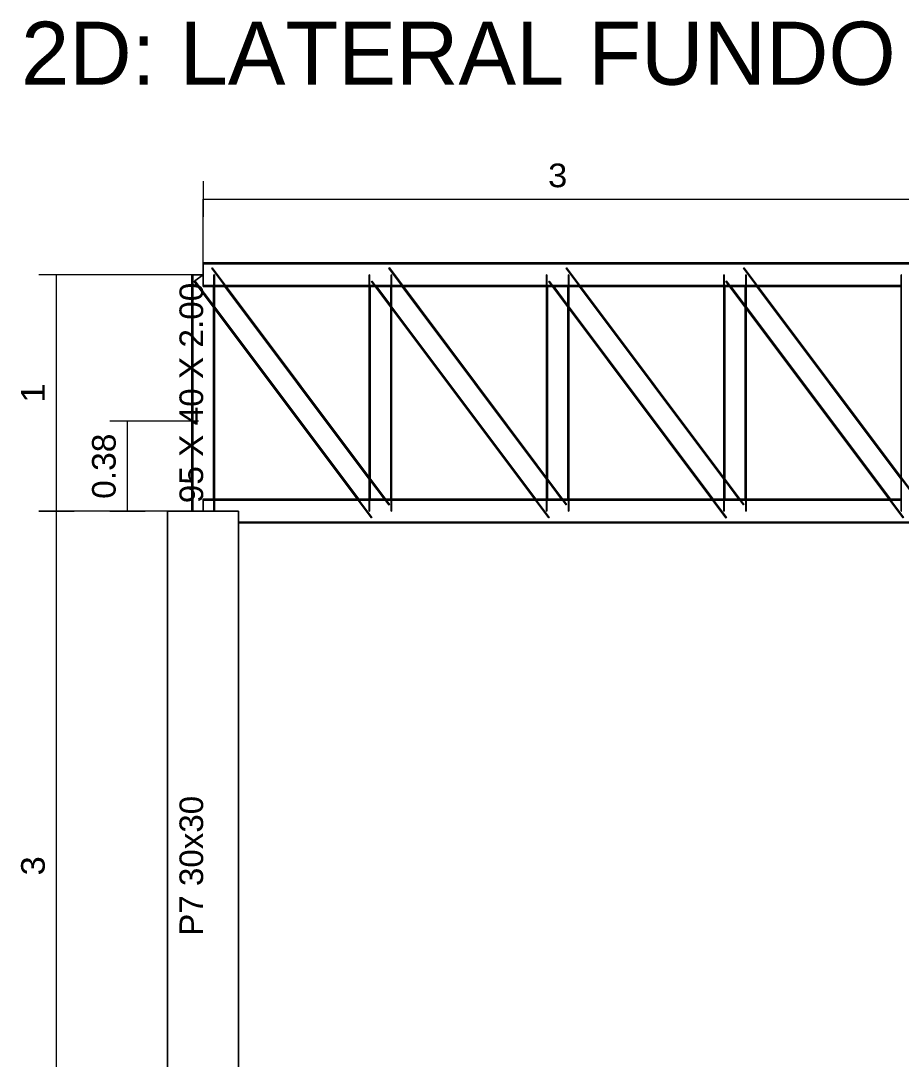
# Model space of a CAD drawing. Header units: millimetres. Extents: x 0 to 123, y 0 to 42.
# Drawn here: x 6.589 to 10.314, y 15.61 to 20.001 of the extents above; entities that cross this region are included whole.
import ezdxf
from ezdxf.enums import TextEntityAlignment as Align

# ---------------------------------------------------------------- set-up
doc = ezdxf.new("R2010")
doc.units = ezdxf.units.MM
for name, color, linetype, lineweight in [('BARRAS_DE_ACO', 7, 'Continuous', 0), ('BARRAS_DE_CONCRETO', 7, 'Continuous', 0), ('COTAS', 13, 'Continuous', 0), ('REFERENCIA_DAS_BARRAS', 2, 'Continuous', 0), ('TITULOS', 9, 'Continuous', 0)]:
    doc.layers.add(name, color=color, linetype=linetype, lineweight=lineweight)
doc.styles.add('CYPETXT', font='arial.ttf', dxfattribs={"height": 0.2})

msp = doc.modelspace()

# ---------------------------------------------------------------- linework, layer by layer
at = {"layer": 'BARRAS_DE_ACO'}
for p, q in [((7.36097, 18.97752), (22.36097, 18.97752)), ((7.36097, 18.97537), (7.36097, 18.97635)), ((7.36097, 18.97552), (7.36097, 18.97635)), ((7.36097, 18.97552), (7.36097, 18.97635)), ((7.36097, 18.97505), (7.36097, 18.97493)), ((7.36097, 18.97493), (7.36097, 18.97505)), ((7.36097, 18.97493), (7.36097, 18.97429)), ((7.39737, 18.95482), (7.39897, 18.95602)), ((8.14737, 17.95482), (7.39737, 18.95482)), ((7.39737, 18.95482), (7.45235, 18.88152)), ((7.39897, 18.95602), (8.14897, 17.95602)), ((8.14737, 18.95482), (8.14897, 18.95602)), ((8.89737, 17.95482), (8.14737, 18.95482)), ((8.14737, 18.95482), (8.20235, 18.88152)), ((8.14897, 18.95602), (8.89897, 17.95602)), ((8.89737, 18.95482), (8.89897, 18.95602)), ((9.64737, 17.95482), (8.89737, 18.95482)), ((8.89737, 18.95482), (8.95235, 18.88152)), ((8.89897, 18.95602), (9.64897, 17.95602)), ((9.64737, 18.95482), (9.64897, 18.95602)), ((10.38035, 17.97752), (9.64737, 18.95482)), ((9.64737, 18.95482), (9.70235, 18.88152)), ((9.64897, 18.95602), (10.38285, 17.97752)), ((7.31347, 17.92752), (7.31347, 18.92752)), ((7.31347, 18.92752), (7.31547, 18.92752)), ((7.31547, 18.92752), (7.31547, 17.92752)), ((7.31547, 18.92752), (7.31563, 18.92752)), ((7.31563, 18.92752), (7.31606, 18.92752)), ((7.31606, 18.92752), (7.31594, 18.92752)), ((7.31594, 18.92752), (7.31606, 18.92752)), ((7.31594, 18.92752), (7.31606, 18.92752)), ((7.31606, 18.92752), (7.31671, 18.92752)), ((7.31671, 18.92752), (7.31747, 18.92752)), ((7.31747, 18.92752), (7.36097, 18.92752)), ((7.32297, 18.89902), (7.32457, 18.90022)), ((7.32297, 18.89902), (7.40632, 18.78789)), ((7.32322, 18.8992), (7.32457, 18.90022)), ((7.32322, 18.8992), (7.32457, 18.90022)), ((7.32457, 18.90022), (7.32469, 18.90031)), ((7.32469, 18.90031), (7.32504, 18.90057)), ((7.32504, 18.90057), (7.32556, 18.90096)), ((7.32556, 18.90096), (7.32617, 18.90142)), ((7.32617, 18.90142), (7.36097, 18.92752)), ((7.40647, 17.92752), (7.40647, 18.92752)), ((7.40647, 18.92752), (7.40847, 18.92752)), ((7.40847, 18.92752), (7.40847, 17.92752)), ((8.06347, 17.92752), (8.06347, 18.92752)), ((8.06347, 18.92752), (8.06547, 18.92752)), ((8.06547, 18.92752), (8.06547, 17.92752)), ((8.07297, 18.89902), (8.07457, 18.90022)), ((8.82297, 17.89902), (8.07297, 18.89902)), ((8.07297, 18.89902), (8.08729, 18.87993)), ((8.07457, 18.90022), (8.82457, 17.90022)), ((8.15647, 17.92752), (8.15647, 18.92752)), ((8.15647, 18.92752), (8.15847, 18.92752)), ((8.15847, 18.92752), (8.15847, 17.92752)), ((8.81347, 17.92752), (8.81347, 18.92752)), ((8.81347, 18.92752), (8.81547, 18.92752)), ((8.81547, 18.92752), (8.81547, 17.92752)), ((8.82297, 18.89902), (8.82457, 18.90022)), ((9.57297, 17.89902), (8.82297, 18.89902)), ((8.82457, 18.90022), (9.57457, 17.90022)), ((8.90647, 17.92752), (8.90647, 18.92752)), ((8.90647, 18.92752), (8.90847, 18.92752)), ((8.90847, 18.92752), (8.90847, 17.92752)), ((9.56347, 17.92752), (9.56347, 18.92752)), ((9.56347, 18.92752), (9.56547, 18.92752)), ((9.56547, 18.92752), (9.56547, 17.92752)), ((9.57297, 18.89902), (9.57457, 18.90022)), ((10.32297, 17.89902), (9.57297, 18.89902)), ((9.57297, 18.89902), (9.58725, 18.87999)), ((9.57457, 18.90022), (10.32457, 17.90022)), ((9.65647, 17.92752), (9.65647, 18.92752)), ((9.65647, 18.92752), (9.65847, 18.92752)), ((9.65847, 18.92752), (9.65847, 17.92752)), ((10.31347, 17.92752), (10.31347, 18.92752)), ((10.31347, 18.92752), (10.31547, 18.92752)), ((7.40647, 18.88152), (7.36097, 18.88152)), ((7.40647, 18.87999), (7.36097, 18.87999)), ((7.36097, 18.87967), (7.36097, 18.87999)), ((7.40647, 18.87869), (7.36097, 18.87869)), ((7.40647, 18.87782), (7.36097, 18.87782)), ((7.40647, 18.87752), (7.36097, 18.87752)), ((7.40447, 18.79702), (7.40447, 18.87752)), ((7.40447, 18.87752), (7.40447, 18.79702)), ((7.40524, 18.79472), (7.40524, 18.87752)), ((7.40524, 18.87752), (7.40524, 18.79472)), ((7.40589, 18.79278), (7.40589, 18.87752)), ((7.40589, 18.87752), (7.40589, 18.79278)), ((7.40632, 18.79148), (7.40632, 18.87752)), ((7.40632, 18.87752), (7.40632, 18.79148)), ((7.40847, 18.88152), (7.45235, 18.88152)), ((7.45235, 18.88152), (7.40847, 18.88152)), ((7.40847, 18.87999), (7.4535, 18.87999)), ((7.4535, 18.87999), (7.40847, 18.87999)), ((7.40847, 18.87869), (7.45447, 18.87869)), ((7.45447, 18.87869), (7.40847, 18.87869)), ((7.40847, 18.87782), (7.45512, 18.87782)), ((7.45512, 18.87782), (7.40847, 18.87782)), ((7.40847, 18.87752), (7.45535, 18.87752)), ((7.45535, 18.87752), (7.40847, 18.87752)), ((7.45235, 18.88151), (7.45447, 18.87869)), ((8.06347, 18.06335), (7.45285, 18.87752)), ((7.45285, 18.87752), (8.06347, 18.06335)), ((8.06347, 18.06463), (7.4538, 18.87752)), ((7.4538, 18.87752), (8.06347, 18.06463)), ((8.06347, 18.06571), (7.45462, 18.87752)), ((7.45462, 18.87752), (8.06347, 18.06571)), ((7.45485, 18.88152), (8.06347, 18.88152)), ((8.06347, 18.88152), (7.45485, 18.88152)), ((7.45512, 18.87782), (7.45512, 18.87782)), ((8.06347, 18.06643), (7.45516, 18.87752)), ((7.45516, 18.87752), (8.06347, 18.06643)), ((8.06347, 18.06669), (7.45535, 18.87752)), ((7.45535, 18.87752), (8.06347, 18.06669)), ((7.45535, 18.87752), (8.06347, 18.06669)), ((7.456, 18.87999), (8.06347, 18.87999)), ((8.06347, 18.87999), (7.456, 18.87999)), ((7.45697, 18.87869), (8.06347, 18.87869)), ((8.06347, 18.87869), (7.45697, 18.87869)), ((7.45762, 18.87782), (8.06347, 18.87782)), ((8.06347, 18.87782), (7.45762, 18.87782)), ((7.45785, 18.87752), (8.06347, 18.87752)), ((8.06347, 18.87752), (7.45785, 18.87752)), ((8.06347, 18.07002), (7.45785, 18.87752)), ((8.06547, 18.88152), (8.0861, 18.88152)), ((8.0861, 18.88152), (8.06547, 18.88152)), ((8.06547, 18.87999), (8.08725, 18.87999)), ((8.08725, 18.87999), (8.06547, 18.87999)), ((8.06547, 18.87869), (8.08822, 18.87869)), ((8.08822, 18.87869), (8.06547, 18.87869)), ((8.06547, 18.87782), (8.08887, 18.87782)), ((8.08887, 18.87782), (8.06547, 18.87782)), ((8.06547, 18.87752), (8.0891, 18.87752)), ((8.0891, 18.87752), (8.06547, 18.87752)), ((8.06563, 18.06715), (8.06563, 18.87752)), ((8.06563, 18.87752), (8.06563, 18.06715)), ((8.06606, 18.06657), (8.06606, 18.87752)), ((8.06606, 18.87752), (8.06606, 18.06657)), ((8.06671, 18.06571), (8.06671, 18.87752)), ((8.06671, 18.87752), (8.06671, 18.06571)), ((8.06747, 18.06469), (8.06747, 18.87752)), ((8.06747, 18.87752), (8.06747, 18.06469)), ((8.08822, 18.87869), (8.0891, 18.87752)), ((8.0886, 18.88152), (8.15647, 18.88152)), ((8.15647, 18.88152), (8.0886, 18.88152)), ((8.08975, 18.87999), (8.15647, 18.87999)), ((8.15647, 18.87999), (8.08975, 18.87999)), ((8.09072, 18.87869), (8.15647, 18.87869)), ((8.15647, 18.87869), (8.09072, 18.87869)), ((8.09137, 18.87782), (8.15647, 18.87782)), ((8.15647, 18.87782), (8.09137, 18.87782)), ((8.0916, 18.87752), (8.15647, 18.87752)), ((8.15647, 18.87752), (8.0916, 18.87752)), ((8.15632, 18.79148), (8.09179, 18.87752)), ((8.09179, 18.87752), (8.15632, 18.79148)), ((8.15589, 18.79278), (8.09233, 18.87752)), ((8.09233, 18.87752), (8.15589, 18.79278)), ((8.15524, 18.79472), (8.09314, 18.87752)), ((8.09314, 18.87752), (8.15524, 18.79472)), ((8.15447, 18.79702), (8.0941, 18.87752)), ((8.0941, 18.87752), (8.15447, 18.79702)), ((8.15447, 18.79702), (8.15447, 18.87752)), ((8.15447, 18.87752), (8.15447, 18.79702)), ((8.15524, 18.79472), (8.15524, 18.87752)), ((8.15524, 18.87752), (8.15524, 18.79472)), ((8.15589, 18.79278), (8.15589, 18.87752)), ((8.15589, 18.87752), (8.15589, 18.79278)), ((8.15632, 18.79148), (8.15632, 18.87752)), ((8.15632, 18.87752), (8.15632, 18.79148)), ((8.15847, 18.88152), (8.20235, 18.88152)), ((8.20235, 18.88152), (8.15847, 18.88152)), ((8.15847, 18.87999), (8.2035, 18.87999)), ((8.2035, 18.87999), (8.15847, 18.87999)), ((8.15847, 18.87869), (8.20447, 18.87869)), ((8.20447, 18.87869), (8.15847, 18.87869)), ((8.15847, 18.87782), (8.20512, 18.87782)), ((8.20512, 18.87782), (8.15847, 18.87782)), ((8.15847, 18.87752), (8.20535, 18.87752)), ((8.20535, 18.87752), (8.15847, 18.87752)), ((8.81347, 18.06335), (8.20285, 18.87752)), ((8.20285, 18.87752), (8.81347, 18.06335)), ((8.20355, 18.87992), (8.20451, 18.87864)), ((8.81347, 18.06463), (8.2038, 18.87752)), ((8.2038, 18.87752), (8.81347, 18.06463)), ((8.81347, 18.06571), (8.20462, 18.87752)), ((8.20462, 18.87752), (8.81347, 18.06571)), ((8.20485, 18.88152), (8.81347, 18.88152)), ((8.81347, 18.88152), (8.20485, 18.88152)), ((8.20512, 18.87782), (8.20513, 18.87781)), ((8.81347, 18.06643), (8.20516, 18.87752)), ((8.20516, 18.87752), (8.81347, 18.06643)), ((8.81347, 18.06669), (8.20535, 18.87752)), ((8.20535, 18.87752), (8.81347, 18.06669)), ((8.20535, 18.87752), (8.81347, 18.06669)), ((8.206, 18.87999), (8.81347, 18.87999)), ((8.81347, 18.87999), (8.206, 18.87999)), ((8.20697, 18.87869), (8.81347, 18.87869)), ((8.81347, 18.87869), (8.20697, 18.87869)), ((8.20762, 18.87782), (8.81347, 18.87782)), ((8.81347, 18.87782), (8.20762, 18.87782)), ((8.20785, 18.87752), (8.81347, 18.87752)), ((8.81347, 18.87752), (8.20785, 18.87752)), ((8.81347, 18.07002), (8.20785, 18.87752)), ((8.81547, 18.88152), (8.8361, 18.88152)), ((8.8361, 18.88152), (8.81547, 18.88152)), ((8.81547, 18.87999), (8.83725, 18.87999)), ((8.83725, 18.87999), (8.81547, 18.87999)), ((8.81547, 18.87869), (8.83822, 18.87869)), ((8.83822, 18.87869), (8.81547, 18.87869)), ((8.81547, 18.87782), (8.83887, 18.87782)), ((8.83887, 18.87782), (8.81547, 18.87782)), ((8.81547, 18.87752), (8.8391, 18.87752)), ((8.8391, 18.87752), (8.81547, 18.87752)), ((8.81563, 18.06715), (8.81563, 18.87752)), ((8.81563, 18.87752), (8.81563, 18.06715)), ((8.81606, 18.06657), (8.81606, 18.87752)), ((8.81606, 18.87752), (8.81606, 18.06657)), ((8.81671, 18.06571), (8.81671, 18.87752)), ((8.81671, 18.87752), (8.81671, 18.06571)), ((8.81747, 18.06469), (8.81747, 18.87752)), ((8.81747, 18.87752), (8.81747, 18.06469)), ((8.83828, 18.87861), (8.83887, 18.87782)), ((8.8386, 18.88152), (8.90647, 18.88152)), ((8.90647, 18.88152), (8.8386, 18.88152)), ((8.83889, 18.87779), (8.8391, 18.87752)), ((8.83975, 18.87999), (8.90647, 18.87999)), ((8.90647, 18.87999), (8.83975, 18.87999)), ((8.84072, 18.87869), (8.90647, 18.87869)), ((8.90647, 18.87869), (8.84072, 18.87869)), ((8.84137, 18.87782), (8.90647, 18.87782)), ((8.90647, 18.87782), (8.84137, 18.87782)), ((8.8416, 18.87752), (8.90647, 18.87752)), ((8.90647, 18.87752), (8.8416, 18.87752)), ((8.90632, 18.79148), (8.84179, 18.87752)), ((8.84179, 18.87752), (8.90632, 18.79148)), ((8.90589, 18.79278), (8.84233, 18.87752)), ((8.84233, 18.87752), (8.90589, 18.79278)), ((8.90524, 18.79472), (8.84314, 18.87752)), ((8.84314, 18.87752), (8.90524, 18.79472)), ((8.90447, 18.79702), (8.8441, 18.87752)), ((8.8441, 18.87752), (8.90447, 18.79702)), ((8.90447, 18.79702), (8.90447, 18.87752)), ((8.90447, 18.87752), (8.90447, 18.79702)), ((8.90524, 18.79472), (8.90524, 18.87752)), ((8.90524, 18.87752), (8.90524, 18.79472)), ((8.90589, 18.79278), (8.90589, 18.87752)), ((8.90589, 18.87752), (8.90589, 18.79278)), ((8.90632, 18.79148), (8.90632, 18.87752)), ((8.90632, 18.87752), (8.90632, 18.79148)), ((8.90847, 18.88152), (8.95235, 18.88152)), ((8.95235, 18.88152), (8.90847, 18.88152)), ((8.90847, 18.87999), (8.9535, 18.87999)), ((8.9535, 18.87999), (8.90847, 18.87999)), ((8.90847, 18.87869), (8.95447, 18.87869)), ((8.95447, 18.87869), (8.90847, 18.87869)), ((8.90847, 18.87782), (8.95512, 18.87782)), ((8.95512, 18.87782), (8.90847, 18.87782)), ((8.90847, 18.87752), (8.95535, 18.87752)), ((8.95535, 18.87752), (8.90847, 18.87752)), ((9.56347, 18.06335), (8.95285, 18.87752)), ((8.95285, 18.87752), (9.56347, 18.06335)), ((8.9535, 18.87999), (8.9536, 18.87985)), ((9.56347, 18.06463), (8.9538, 18.87752)), ((8.9538, 18.87752), (9.56347, 18.06463)), ((9.56347, 18.06571), (8.95462, 18.87752)), ((8.95462, 18.87752), (9.56347, 18.06571)), ((8.95485, 18.88152), (9.56347, 18.88152)), ((9.56347, 18.88152), (8.95485, 18.88152)), ((8.95512, 18.87782), (8.95514, 18.87779)), ((9.56347, 18.06643), (8.95516, 18.87752)), ((8.95516, 18.87752), (9.56347, 18.06643)), ((9.56347, 18.06669), (8.95535, 18.87752)), ((8.95535, 18.87752), (9.56347, 18.06669)), ((8.95535, 18.87752), (9.56347, 18.06669)), ((8.956, 18.87999), (9.56347, 18.87999)), ((9.56347, 18.87999), (8.956, 18.87999)), ((8.95697, 18.87869), (9.56347, 18.87869)), ((9.56347, 18.87869), (8.95697, 18.87869)), ((8.95762, 18.87782), (9.56347, 18.87782)), ((9.56347, 18.87782), (8.95762, 18.87782)), ((8.95785, 18.87752), (9.56347, 18.87752)), ((9.56347, 18.87752), (8.95785, 18.87752)), ((9.56347, 18.07002), (8.95785, 18.87752)), ((9.56547, 18.88152), (9.5861, 18.88152)), ((9.5861, 18.88152), (9.56547, 18.88152)), ((9.56547, 18.87999), (9.58725, 18.87999)), ((9.58725, 18.87999), (9.56547, 18.87999)), ((9.56547, 18.87869), (9.58822, 18.87869)), ((9.58822, 18.87869), (9.56547, 18.87869)), ((9.56547, 18.87782), (9.58887, 18.87782)), ((9.58887, 18.87782), (9.56547, 18.87782)), ((9.56547, 18.87752), (9.5891, 18.87752)), ((9.5891, 18.87752), (9.56547, 18.87752)), ((9.56563, 18.06715), (9.56563, 18.87752)), ((9.56563, 18.87752), (9.56563, 18.06715)), ((9.56606, 18.06657), (9.56606, 18.87752)), ((9.56606, 18.87752), (9.56606, 18.06657)), ((9.56671, 18.06571), (9.56671, 18.87752)), ((9.56671, 18.87752), (9.56671, 18.06571)), ((9.56747, 18.06469), (9.56747, 18.87752)), ((9.56747, 18.87752), (9.56747, 18.06469)), ((9.5886, 18.88152), (9.65647, 18.88152)), ((9.65647, 18.88152), (9.5886, 18.88152)), ((9.5889, 18.87778), (9.5891, 18.87752)), ((9.58975, 18.87999), (9.65647, 18.87999)), ((9.65647, 18.87999), (9.58975, 18.87999)), ((9.59072, 18.87869), (9.65647, 18.87869)), ((9.65647, 18.87869), (9.59072, 18.87869)), ((9.59137, 18.87782), (9.65647, 18.87782)), ((9.65647, 18.87782), (9.59137, 18.87782)), ((9.5916, 18.87752), (9.65647, 18.87752)), ((9.65647, 18.87752), (9.5916, 18.87752)), ((9.65632, 18.79148), (9.59179, 18.87752)), ((9.59179, 18.87752), (9.65632, 18.79148)), ((9.65589, 18.79278), (9.59233, 18.87752)), ((9.59233, 18.87752), (9.65589, 18.79278)), ((9.65524, 18.79472), (9.59314, 18.87752)), ((9.59314, 18.87752), (9.65524, 18.79472)), ((9.65447, 18.79702), (9.5941, 18.87752)), ((9.5941, 18.87752), (9.65447, 18.79702)), ((9.65447, 18.79702), (9.65447, 18.87752)), ((9.65447, 18.87752), (9.65447, 18.79702)), ((9.65524, 18.79472), (9.65524, 18.87752)), ((9.65524, 18.87752), (9.65524, 18.79472)), ((9.65589, 18.79278), (9.65589, 18.87752)), ((9.65589, 18.87752), (9.65589, 18.79278)), ((9.65632, 18.79148), (9.65632, 18.87752)), ((9.65632, 18.87752), (9.65632, 18.79148)), ((9.65847, 18.88152), (9.70235, 18.88152)), ((9.70235, 18.88152), (9.65847, 18.88152)), ((9.65847, 18.87999), (9.7035, 18.87999)), ((9.7035, 18.87999), (9.65847, 18.87999)), ((9.65847, 18.87869), (9.70447, 18.87869)), ((9.70447, 18.87869), (9.65847, 18.87869)), ((9.65847, 18.87782), (9.70512, 18.87782)), ((9.70512, 18.87782), (9.65847, 18.87782)), ((9.65847, 18.87752), (9.70535, 18.87752)), ((9.70535, 18.87752), (9.65847, 18.87752)), ((10.31347, 18.06335), (9.70285, 18.87752)), ((9.70285, 18.87752), (10.31347, 18.06335)), ((10.31347, 18.06463), (9.7038, 18.87752)), ((9.7038, 18.87752), (10.31347, 18.06463)), ((9.70457, 18.87856), (9.70512, 18.87782)), ((10.31347, 18.06571), (9.70462, 18.87752)), ((9.70462, 18.87752), (10.31347, 18.06571)), ((9.70485, 18.88152), (10.31347, 18.88152)), ((10.31347, 18.88152), (9.70485, 18.88152)), ((9.70516, 18.87778), (10.31347, 18.06669)), ((10.31347, 18.06643), (9.70516, 18.87752)), ((9.70516, 18.87752), (10.31347, 18.06643)), ((10.31347, 18.06669), (9.70535, 18.87752)), ((9.70535, 18.87752), (10.31347, 18.06669)), ((9.706, 18.87999), (10.31347, 18.87999)), ((10.31347, 18.87999), (9.706, 18.87999)), ((9.70697, 18.87869), (10.31347, 18.87869)), ((10.31347, 18.87869), (9.70697, 18.87869)), ((9.70762, 18.87782), (10.31347, 18.87782)), ((10.31347, 18.87782), (9.70762, 18.87782)), ((9.70785, 18.87752), (10.31347, 18.87752)), ((10.31347, 18.87752), (9.70785, 18.87752)), ((10.31347, 18.07002), (9.70785, 18.87752)), ((7.40447, 17.97752), (7.40447, 18.79035)), ((7.40447, 18.79035), (7.40447, 17.97752)), ((7.40531, 18.79452), (7.40524, 18.79472)), ((7.40524, 17.97752), (7.40524, 18.78933)), ((7.40524, 18.78933), (7.40524, 17.97752)), ((7.4058, 18.79304), (7.40531, 18.79452)), ((7.4058, 18.79304), (7.40589, 18.79278)), ((7.40593, 18.79264), (7.40589, 18.79278)), ((7.40589, 17.97752), (7.40589, 18.78847)), ((7.40589, 18.78847), (7.40589, 17.97752)), ((7.40626, 18.79165), (7.40593, 18.79264)), ((7.40626, 18.79165), (7.40632, 18.79148)), ((7.40634, 18.79143), (7.40632, 18.79148)), ((7.40632, 17.97752), (7.40632, 18.78789)), ((7.40632, 18.78789), (7.40632, 17.97752)), ((7.40645, 18.79108), (7.40634, 18.79143)), ((7.40645, 18.79108), (7.40647, 18.79102)), ((8.0191, 17.97752), (7.40847, 18.79169)), ((7.40847, 18.79169), (8.0191, 17.97752)), ((8.01814, 17.97752), (7.40847, 18.79041)), ((7.40847, 18.79041), (8.01814, 17.97752)), ((8.01733, 17.97752), (7.40847, 18.78933)), ((7.40847, 18.78933), (8.01733, 17.97752)), ((8.01679, 17.97752), (7.40847, 18.78861)), ((7.40847, 18.78861), (8.01679, 17.97752)), ((7.40847, 18.78835), (8.0166, 17.97752)), ((8.0166, 17.97752), (7.40847, 18.78835)), ((7.40847, 18.78835), (8.01661, 17.97751)), ((7.40847, 18.78502), (8.0141, 17.97752)), ((7.40847, 18.78502), (8.0141, 17.97752)), ((8.15447, 17.97752), (8.15447, 18.79035)), ((8.15447, 18.79035), (8.15447, 17.97752)), ((8.15531, 18.79452), (8.15524, 18.79472)), ((8.15524, 17.97752), (8.15524, 18.78933)), ((8.15524, 18.78933), (8.15524, 17.97752)), ((8.1558, 18.79304), (8.15531, 18.79452)), ((8.1558, 18.79304), (8.15589, 18.79278)), ((8.15593, 18.79264), (8.15589, 18.79278)), ((8.15589, 17.97752), (8.15589, 18.78847)), ((8.15589, 18.78847), (8.15589, 17.97752)), ((8.15626, 18.79165), (8.15593, 18.79264)), ((8.15626, 18.79165), (8.15632, 18.79148)), ((8.15634, 18.79143), (8.15632, 18.79148)), ((8.15632, 17.97752), (8.15632, 18.78789)), ((8.15632, 18.78789), (8.15632, 17.97752)), ((8.15645, 18.79108), (8.15634, 18.79143)), ((8.15645, 18.79108), (8.15647, 18.79102)), ((8.7691, 17.97752), (8.15847, 18.79169)), ((8.15847, 18.79169), (8.7691, 17.97752)), ((8.76814, 17.97752), (8.15847, 18.79041)), ((8.15847, 18.79041), (8.76814, 17.97752)), ((8.76733, 17.97752), (8.15847, 18.78933)), ((8.15847, 18.78933), (8.76733, 17.97752)), ((8.76679, 17.97752), (8.15847, 18.78861)), ((8.15847, 18.78861), (8.76679, 17.97752)), ((8.15847, 18.78835), (8.7666, 17.97752)), ((8.7666, 17.97752), (8.15847, 18.78835)), ((8.15847, 18.78835), (8.7666, 17.97752)), ((8.90447, 17.97752), (8.90447, 18.79035)), ((8.90447, 18.79035), (8.90447, 17.97752)), ((8.90531, 18.79452), (8.90524, 18.79472)), ((8.90524, 17.97752), (8.90524, 18.78933)), ((8.90524, 18.78933), (8.90524, 17.97752)), ((8.9058, 18.79304), (8.90531, 18.79452)), ((8.9058, 18.79304), (8.90589, 18.79278)), ((8.90593, 18.79264), (8.90589, 18.79278)), ((8.90589, 17.97752), (8.90589, 18.78847)), ((8.90589, 18.78847), (8.90589, 17.97752)), ((8.90626, 18.79165), (8.90593, 18.79264)), ((8.90626, 18.79165), (8.90632, 18.79148)), ((8.90634, 18.79143), (8.90632, 18.79148)), ((8.90632, 17.97752), (8.90632, 18.78789)), ((8.90632, 18.78789), (8.90632, 17.97752)), ((8.90645, 18.79108), (8.90634, 18.79143)), ((8.90645, 18.79108), (8.90647, 18.79102)), ((8.90645, 18.79105), (8.90647, 18.79102)), ((9.5191, 17.97752), (8.90847, 18.79169)), ((8.90847, 18.79169), (9.5191, 17.97752)), ((9.51814, 17.97752), (8.90847, 18.79041)), ((8.90847, 18.79041), (9.51814, 17.97752)), ((9.51733, 17.97752), (8.90847, 18.78933)), ((8.90847, 18.78933), (9.51733, 17.97752)), ((9.51679, 17.97752), (8.90847, 18.78861)), ((8.90847, 18.78861), (9.51679, 17.97752)), ((8.90847, 18.78835), (9.5166, 17.97752)), ((9.5166, 17.97752), (8.90847, 18.78835)), ((8.90847, 18.78835), (9.5166, 17.97752)), ((8.90847, 18.78502), (9.5141, 17.97752)), ((8.90847, 18.78502), (9.5141, 17.97752)), ((9.65447, 17.97752), (9.65447, 18.79035)), ((9.65447, 18.79035), (9.65447, 17.97752)), ((9.65531, 18.79452), (9.65524, 18.79472)), ((9.65524, 17.97752), (9.65524, 18.78933)), ((9.65524, 18.78933), (9.65524, 17.97752)), ((9.6558, 18.79304), (9.65531, 18.79452)), ((9.6558, 18.79304), (9.65589, 18.79278)), ((9.65593, 18.79264), (9.65589, 18.79278)), ((9.65589, 17.97752), (9.65589, 18.78847)), ((9.65589, 18.78847), (9.65589, 17.97752)), ((9.65626, 18.79165), (9.65593, 18.79264)), ((9.65626, 18.79165), (9.65632, 18.79148)), ((9.65634, 18.79143), (9.65632, 18.79148)), ((9.65632, 17.97752), (9.65632, 18.78789)), ((9.65632, 18.78789), (9.65632, 17.97752)), ((9.65645, 18.79108), (9.65634, 18.79143)), ((9.65645, 18.79108), (9.65647, 18.79102)), ((9.65645, 18.79105), (9.65647, 18.79102)), ((10.2691, 17.97752), (9.65847, 18.79169)), ((9.65847, 18.79169), (10.2691, 17.97752)), ((10.26814, 17.97752), (9.65847, 18.79041)), ((9.65847, 18.79041), (10.26814, 17.97752)), ((10.26733, 17.97752), (9.65847, 18.78933)), ((9.65847, 18.78933), (10.26733, 17.97752)), ((10.26679, 17.97752), (9.65847, 18.78861)), ((9.65847, 18.78861), (10.26679, 17.97752)), ((9.65847, 18.78835), (10.2666, 17.97752)), ((10.2666, 17.97752), (9.65847, 18.78835)), ((9.65847, 18.78835), (10.2666, 17.97752)), ((9.65847, 18.78502), (10.2641, 17.97752)), ((9.65847, 18.78502), (10.2641, 17.97752)), ((8.06561, 18.06361), (8.06563, 18.06356)), ((8.13016, 17.97752), (8.06563, 18.06356)), ((8.06563, 18.06356), (8.13016, 17.97752)), ((8.06563, 17.97752), (8.06563, 18.06356)), ((8.06563, 18.06356), (8.06563, 17.97752)), ((8.06601, 18.0624), (8.06606, 18.06226)), ((8.12962, 17.97752), (8.06606, 18.06226)), ((8.06606, 18.06226), (8.12962, 17.97752)), ((8.06606, 17.97752), (8.06606, 18.06226)), ((8.06606, 18.06226), (8.06606, 17.97752)), ((8.06664, 18.06052), (8.06671, 18.06032)), ((8.1288, 17.97752), (8.06671, 18.06032)), ((8.06671, 18.06032), (8.1288, 17.97752)), ((8.06671, 17.97752), (8.06671, 18.06032)), ((8.06671, 18.06032), (8.06671, 17.97752)), ((8.12785, 17.97752), (8.06747, 18.05802)), ((8.06747, 18.05802), (8.12785, 17.97752)), ((8.06747, 17.97752), (8.06747, 18.05802)), ((8.06747, 18.05802), (8.06747, 17.97752)), ((8.81561, 18.06361), (8.81563, 18.06356)), ((8.88016, 17.97752), (8.81563, 18.06356)), ((8.81563, 18.06356), (8.88016, 17.97752)), ((8.81563, 17.97752), (8.81563, 18.06356)), ((8.81563, 18.06356), (8.81563, 17.97752)), ((8.81601, 18.0624), (8.81606, 18.06226)), ((8.87962, 17.97752), (8.81606, 18.06226)), ((8.81606, 18.06226), (8.87962, 17.97752)), ((8.81606, 17.97752), (8.81606, 18.06226)), ((8.81606, 18.06226), (8.81606, 17.97752)), ((8.81664, 18.06052), (8.81671, 18.06032)), ((8.8788, 17.97752), (8.81671, 18.06032)), ((8.81671, 18.06032), (8.8788, 17.97752)), ((8.81671, 17.97752), (8.81671, 18.06032)), ((8.81671, 18.06032), (8.81671, 17.97752)), ((8.87785, 17.97752), (8.81747, 18.05802)), ((8.81747, 18.05802), (8.87785, 17.97752)), ((8.81747, 17.97752), (8.81747, 18.05802)), ((8.81747, 18.05802), (8.81747, 17.97752)), ((9.56561, 18.06361), (9.56563, 18.06356)), ((9.63016, 17.97752), (9.56563, 18.06356)), ((9.56563, 18.06356), (9.63016, 17.97752)), ((9.56563, 17.97752), (9.56563, 18.06356)), ((9.56563, 18.06356), (9.56563, 17.97752)), ((9.56601, 18.0624), (9.56606, 18.06226)), ((9.62962, 17.97752), (9.56606, 18.06226)), ((9.56606, 18.06226), (9.62962, 17.97752)), ((9.56606, 17.97752), (9.56606, 18.06226)), ((9.56606, 18.06226), (9.56606, 17.97752)), ((9.56664, 18.06052), (9.56671, 18.06032)), ((9.6288, 17.97752), (9.56671, 18.06032)), ((9.56671, 18.06032), (9.6288, 17.97752)), ((9.56671, 17.97752), (9.56671, 18.06032)), ((9.56671, 18.06032), (9.56671, 17.97752)), ((9.62785, 17.97752), (9.56747, 18.05802)), ((9.56747, 18.05802), (9.62785, 17.97752)), ((9.56747, 17.97752), (9.56747, 18.05802)), ((9.56747, 18.05802), (9.56747, 17.97752)), ((7.36097, 17.97752), (7.40647, 17.97752)), ((7.40647, 17.97752), (7.36097, 17.97752)), ((7.40647, 17.97722), (7.36097, 17.97722)), ((7.40647, 17.97635), (7.36097, 17.97635)), ((7.36097, 17.97537), (7.36097, 17.97635)), ((7.36097, 17.97599), (7.36097, 17.97635)), ((7.36097, 17.97552), (7.36097, 17.97635)), ((7.40647, 17.97505), (7.36097, 17.97505)), ((7.36097, 17.97352), (7.36097, 17.97505)), ((7.36097, 17.97505), (7.36097, 17.97493)), ((7.36097, 17.97493), (7.36097, 17.97505)), ((7.36097, 17.97493), (7.36097, 17.97429)), ((7.36097, 17.97352), (7.36097, 17.92752)), ((7.40647, 17.97352), (7.36097, 17.97352)), ((7.36097, 17.92752), (7.36097, 17.97352)), ((7.40847, 17.97752), (8.0141, 17.97752)), ((8.0141, 17.97752), (7.40847, 17.97752)), ((7.40847, 17.97722), (8.01433, 17.97722)), ((8.01433, 17.97722), (7.40847, 17.97722)), ((7.40847, 17.97635), (8.01498, 17.97635)), ((8.01498, 17.97635), (7.40847, 17.97635)), ((7.40847, 17.97505), (8.01595, 17.97505)), ((8.01595, 17.97505), (7.40847, 17.97505)), ((7.40847, 17.97352), (8.0171, 17.97352)), ((8.0171, 17.97352), (7.40847, 17.97352)), ((8.0166, 17.97752), (8.06347, 17.97752)), ((8.06347, 17.97752), (8.0166, 17.97752)), ((8.01683, 17.97722), (8.06347, 17.97722)), ((8.06347, 17.97722), (8.01683, 17.97722)), ((8.01748, 17.97635), (8.06347, 17.97635)), ((8.06347, 17.97635), (8.01748, 17.97635)), ((8.01748, 17.97635), (8.0185, 17.97498)), ((8.01845, 17.97505), (8.06347, 17.97505)), ((8.06347, 17.97505), (8.01845, 17.97505)), ((8.0196, 17.97352), (8.06347, 17.97352)), ((8.06347, 17.97352), (8.0196, 17.97352)), ((8.02264, 17.96946), (8.07457, 17.90022)), ((8.06547, 17.97752), (8.13035, 17.97752)), ((8.13035, 17.97752), (8.06547, 17.97752)), ((8.06547, 17.97722), (8.13058, 17.97722)), ((8.13058, 17.97722), (8.06547, 17.97722)), ((8.06547, 17.97635), (8.13123, 17.97635)), ((8.13123, 17.97635), (8.06547, 17.97635)), ((8.06547, 17.97505), (8.1322, 17.97505)), ((8.1322, 17.97505), (8.06547, 17.97505)), ((8.06547, 17.97352), (8.13335, 17.97352)), ((8.13335, 17.97352), (8.06547, 17.97352)), ((8.13285, 17.97752), (8.15647, 17.97752)), ((8.15647, 17.97752), (8.13285, 17.97752)), ((8.13285, 17.97752), (8.13286, 17.9775)), ((8.13308, 17.97722), (8.15647, 17.97722)), ((8.15647, 17.97722), (8.13308, 17.97722)), ((8.13373, 17.97635), (8.15647, 17.97635)), ((8.15647, 17.97635), (8.13373, 17.97635)), ((8.13373, 17.97635), (8.13476, 17.97497)), ((8.1347, 17.97505), (8.15647, 17.97505)), ((8.15647, 17.97505), (8.1347, 17.97505)), ((8.13585, 17.97352), (8.15647, 17.97352)), ((8.15647, 17.97352), (8.13585, 17.97352)), ((8.13585, 17.97352), (8.13943, 17.96875)), ((8.15847, 17.97752), (8.7641, 17.97752)), ((8.7641, 17.97752), (8.15847, 17.97752)), ((8.15847, 17.97722), (8.76433, 17.97722)), ((8.76433, 17.97722), (8.15847, 17.97722)), ((8.15847, 17.97635), (8.76498, 17.97635)), ((8.76498, 17.97635), (8.15847, 17.97635)), ((8.15847, 17.97505), (8.76595, 17.97505)), ((8.76595, 17.97505), (8.15847, 17.97505)), ((8.15847, 17.97352), (8.7671, 17.97352)), ((8.7671, 17.97352), (8.15847, 17.97352)), ((8.7666, 17.97752), (8.81347, 17.97752)), ((8.81347, 17.97752), (8.7666, 17.97752)), ((8.76662, 17.97749), (8.76683, 17.97722)), ((8.76683, 17.97722), (8.81347, 17.97722)), ((8.81347, 17.97722), (8.76683, 17.97722)), ((8.76748, 17.97635), (8.81347, 17.97635)), ((8.81347, 17.97635), (8.76748, 17.97635)), ((8.76845, 17.97505), (8.81347, 17.97505)), ((8.81347, 17.97505), (8.76845, 17.97505)), ((8.76845, 17.97505), (8.76856, 17.97491)), ((8.7696, 17.97352), (8.81347, 17.97352)), ((8.81347, 17.97352), (8.7696, 17.97352)), ((8.81547, 17.97752), (8.88035, 17.97752)), ((8.88035, 17.97752), (8.81547, 17.97752)), ((8.81547, 17.97722), (8.88058, 17.97722)), ((8.88058, 17.97722), (8.81547, 17.97722)), ((8.81547, 17.97635), (8.88123, 17.97635)), ((8.88123, 17.97635), (8.81547, 17.97635)), ((8.81547, 17.97505), (8.8822, 17.97505)), ((8.8822, 17.97505), (8.81547, 17.97505)), ((8.81547, 17.97352), (8.88335, 17.97352)), ((8.88335, 17.97352), (8.81547, 17.97352)), ((8.88285, 17.97752), (8.90647, 17.97752)), ((8.90647, 17.97752), (8.88285, 17.97752)), ((8.88285, 17.97752), (8.8847, 17.97505)), ((8.88308, 17.97722), (8.90647, 17.97722)), ((8.90647, 17.97722), (8.88308, 17.97722)), ((8.88373, 17.97635), (8.90647, 17.97635)), ((8.90647, 17.97635), (8.88373, 17.97635)), ((8.8847, 17.97505), (8.90647, 17.97505)), ((8.90647, 17.97505), (8.8847, 17.97505)), ((8.88482, 17.9749), (8.89289, 17.96412)), ((8.88585, 17.97352), (8.90647, 17.97352)), ((8.90647, 17.97352), (8.88585, 17.97352)), ((8.90847, 17.97752), (9.5141, 17.97752)), ((9.5141, 17.97752), (8.90847, 17.97752)), ((8.90847, 17.97722), (9.51433, 17.97722)), ((9.51433, 17.97722), (8.90847, 17.97722)), ((8.90847, 17.97635), (9.51498, 17.97635)), ((9.51498, 17.97635), (8.90847, 17.97635)), ((8.90847, 17.97505), (9.51595, 17.97505)), ((9.51595, 17.97505), (8.90847, 17.97505)), ((8.90847, 17.97352), (9.5171, 17.97352)), ((9.5171, 17.97352), (8.90847, 17.97352)), ((9.5166, 17.97752), (9.56347, 17.97752)), ((9.56347, 17.97752), (9.5166, 17.97752)), ((9.51683, 17.97722), (9.56347, 17.97722)), ((9.56347, 17.97722), (9.51683, 17.97722)), ((9.51748, 17.97635), (9.56347, 17.97635)), ((9.56347, 17.97635), (9.51748, 17.97635)), ((9.51845, 17.97505), (9.56347, 17.97505)), ((9.56347, 17.97505), (9.51845, 17.97505)), ((9.51862, 17.97483), (9.5196, 17.97352)), ((9.5196, 17.97352), (9.56347, 17.97352)), ((9.56347, 17.97352), (9.5196, 17.97352)), ((9.56547, 17.97752), (9.63035, 17.97752)), ((9.63035, 17.97752), (9.56547, 17.97752)), ((9.56547, 17.97722), (9.63058, 17.97722)), ((9.63058, 17.97722), (9.56547, 17.97722)), ((9.56547, 17.97635), (9.63123, 17.97635)), ((9.63123, 17.97635), (9.56547, 17.97635)), ((9.56547, 17.97505), (9.6322, 17.97505)), ((9.6322, 17.97505), (9.56547, 17.97505)), ((9.56547, 17.97352), (9.63335, 17.97352)), ((9.63335, 17.97352), (9.56547, 17.97352)), ((9.63285, 17.97752), (9.65647, 17.97752)), ((9.65647, 17.97752), (9.63285, 17.97752)), ((9.63288, 17.97747), (9.63373, 17.97635)), ((9.63308, 17.97722), (9.65647, 17.97722)), ((9.65647, 17.97722), (9.63308, 17.97722)), ((9.63373, 17.97635), (9.65647, 17.97635)), ((9.65647, 17.97635), (9.63373, 17.97635)), ((9.6347, 17.97505), (9.65647, 17.97505)), ((9.65647, 17.97505), (9.6347, 17.97505)), ((9.63487, 17.97482), (9.63585, 17.97352)), ((9.63585, 17.97352), (9.65647, 17.97352)), ((9.65647, 17.97352), (9.63585, 17.97352)), ((9.65847, 17.97752), (10.2641, 17.97752)), ((10.2641, 17.97752), (9.65847, 17.97752)), ((9.65847, 17.97722), (10.26433, 17.97722)), ((10.26433, 17.97722), (9.65847, 17.97722)), ((9.65847, 17.97635), (10.26498, 17.97635)), ((10.26498, 17.97635), (9.65847, 17.97635)), ((9.65847, 17.97505), (10.26595, 17.97505)), ((10.26595, 17.97505), (9.65847, 17.97505)), ((9.65847, 17.97352), (10.2671, 17.97352)), ((10.2671, 17.97352), (9.65847, 17.97352)), ((10.2666, 17.97752), (10.31347, 17.97752)), ((10.31347, 17.97752), (10.2666, 17.97752)), ((10.26683, 17.97722), (10.31347, 17.97722)), ((10.31347, 17.97722), (10.26683, 17.97722)), ((10.26683, 17.97722), (10.26748, 17.97635)), ((10.26748, 17.97635), (10.31347, 17.97635)), ((10.31347, 17.97635), (10.26748, 17.97635)), ((10.26845, 17.97505), (10.31347, 17.97505)), ((10.31347, 17.97505), (10.26845, 17.97505)), ((10.26867, 17.97475), (10.2696, 17.97352)), ((10.2696, 17.97352), (10.31347, 17.97352)), ((10.31347, 17.97352), (10.2696, 17.97352)), ((8.06547, 17.92752), (8.06347, 17.92752)), ((8.14897, 17.95602), (8.14737, 17.95482)), ((8.15847, 17.92752), (8.15647, 17.92752)), ((8.81547, 17.92752), (8.81347, 17.92752)), ((8.89897, 17.95602), (8.89737, 17.95482)), ((8.90847, 17.92752), (8.90647, 17.92752)), ((9.52957, 17.96022), (9.57457, 17.90022)), ((9.56547, 17.92752), (9.56347, 17.92752)), ((9.64636, 17.9595), (9.64897, 17.95602)), ((9.64897, 17.95602), (9.64737, 17.95482)), ((9.65847, 17.92752), (9.65647, 17.92752)), ((10.31547, 17.92752), (10.31347, 17.92752)), ((7.51097, 17.88152), (10.35119, 17.88152)), ((10.35119, 17.88152), (7.51097, 17.88152)), ((7.51097, 17.87999), (10.3515, 17.87999)), ((10.3515, 17.87999), (7.51097, 17.87999)), ((7.51097, 17.87869), (10.35236, 17.87869)), ((10.35236, 17.87869), (7.51097, 17.87869)), ((7.51097, 17.87782), (10.35366, 17.87782)), ((10.35366, 17.87782), (7.51097, 17.87782)), ((7.51097, 17.87752), (10.35519, 17.87752)), ((10.35519, 17.87752), (7.51097, 17.87752)), ((8.07457, 17.90022), (8.07297, 17.89902)), ((8.82457, 17.90022), (8.82297, 17.89902)), ((9.57457, 17.90022), (9.57297, 17.89902))]:
    msp.add_line(p, q, dxfattribs=at)
for points in [[(7.36097, 18.97752), (7.36097, 18.97722), (22.36097, 18.97722), (22.36097, 18.97752), (7.36097, 18.97752)], [(7.36097, 18.97722), (7.36097, 18.97635), (22.36097, 18.97635), (22.36097, 18.97722), (7.36097, 18.97722)], [(7.36097, 18.97635), (7.36097, 18.97505), (22.36097, 18.97505), (22.36097, 18.97635), (7.36097, 18.97635)], [(7.36097, 18.97505), (7.36097, 18.97352), (22.36097, 18.97352), (22.36097, 18.97505), (7.36097, 18.97505)], [(8.14737, 17.95482), (8.14897, 17.95602), (7.39897, 18.95602), (7.39737, 18.95482), (8.14737, 17.95482)], [(8.89737, 17.95482), (8.89897, 17.95602), (8.14897, 18.95602), (8.14737, 18.95482), (8.89737, 17.95482)], [(9.64737, 17.95482), (9.64897, 17.95602), (8.89897, 18.95602), (8.89737, 18.95482), (9.64737, 17.95482)], [(8.07297, 17.89902), (8.07457, 17.90022), (7.32457, 18.90022), (7.32297, 18.89902), (8.07297, 17.89902)], [(8.06347, 17.92752), (8.06547, 17.92752), (8.06547, 18.92752), (8.06347, 18.92752), (8.06347, 17.92752)], [(8.82297, 17.89902), (8.82457, 17.90022), (8.07457, 18.90022), (8.07297, 18.89902), (8.82297, 17.89902)], [(8.15647, 17.92752), (8.15847, 17.92752), (8.15847, 18.92752), (8.15647, 18.92752), (8.15647, 17.92752)], [(8.81347, 17.92752), (8.81547, 17.92752), (8.81547, 18.92752), (8.81347, 18.92752), (8.81347, 17.92752)], [(9.57297, 17.89902), (9.57457, 17.90022), (8.82457, 18.90022), (8.82297, 18.89902), (9.57297, 17.89902)], [(8.90647, 17.92752), (8.90847, 17.92752), (8.90847, 18.92752), (8.90647, 18.92752), (8.90647, 17.92752)], [(9.56347, 17.92752), (9.56547, 17.92752), (9.56547, 18.92752), (9.56347, 18.92752), (9.56347, 17.92752)], [(10.32297, 17.89902), (10.32457, 17.90022), (9.57457, 18.90022), (9.57297, 18.89902), (10.32297, 17.89902)], [(9.65647, 17.92752), (9.65847, 17.92752), (9.65847, 18.92752), (9.65647, 18.92752), (9.65647, 17.92752)], [(10.31347, 17.92752), (10.31547, 17.92752), (10.31547, 18.92752), (10.31347, 18.92752), (10.31347, 17.92752)], [(7.36097, 17.92752), (7.36097, 17.97352), (7.36097, 17.92752)]]:
    msp.add_lwpolyline(points, close=True, dxfattribs=at)
for points in [[(7.36097, 18.97635), (7.36097, 18.97722), (7.36097, 18.97752)], [(7.36097, 18.97505), (7.36097, 18.97635), (7.36097, 18.97552)], [(7.36097, 18.87999), (7.36097, 18.88152), (7.36097, 18.97352), (7.36097, 18.97505)], [(7.36097, 18.97352), (7.36097, 18.88152), (7.40647, 18.88152)], [(22.36097, 18.9373), (22.36097, 18.97352), (7.36097, 18.97352)], [(10.38285, 17.97752), (9.64897, 18.95602), (9.64737, 18.95482), (10.38035, 17.97752)], [(7.31547, 17.92752), (7.31547, 18.92752), (7.31347, 18.92752), (7.31347, 17.92752)], [(7.31563, 17.92752), (7.31563, 18.92752), (7.31547, 18.92752)], [(7.31606, 17.92752), (7.31606, 18.92752), (7.31563, 18.92752), (7.31563, 17.92752)], [(7.31671, 17.92752), (7.31671, 18.92752), (7.31606, 18.92752), (7.31606, 17.92752)], [(7.31747, 17.92752), (7.31747, 18.92752), (7.31671, 18.92752), (7.31671, 17.92752)], [(7.36097, 18.92752), (7.31747, 18.92752), (7.31747, 17.92752)], [(8.07297, 17.89902), (7.32297, 18.89902), (7.40632, 18.78789)], [(7.32322, 18.8992), (7.32457, 18.90022), (7.40632, 18.79122)], [(7.40632, 18.79148), (7.32469, 18.90031), (7.32457, 18.90022), (7.40632, 18.79122)], [(7.40632, 18.79122), (7.32457, 18.90022), (8.07457, 17.90022)], [(7.40589, 18.79278), (7.32504, 18.90057), (7.32469, 18.90031), (7.40632, 18.79148)], [(7.40524, 18.79472), (7.32556, 18.90096), (7.32504, 18.90057), (7.40589, 18.79278)], [(7.40447, 18.79702), (7.32617, 18.90142), (7.32556, 18.90096), (7.40524, 18.79472)], [(7.36097, 18.92752), (7.32617, 18.90142), (7.40447, 18.79702)], [(7.40847, 17.92752), (7.40847, 18.92752), (7.40647, 18.92752), (7.40647, 17.92752)], [(7.36097, 18.88152), (7.36097, 18.87999), (7.40647, 18.87999)], [(7.36097, 18.87999), (7.36097, 18.87869), (7.40647, 18.87869)], [(7.36097, 18.87869), (7.36097, 18.87999), (7.36097, 18.87967)], [(7.36097, 18.87869), (7.36097, 18.87782), (7.40647, 18.87782)], [(7.36097, 18.87752), (7.36097, 18.87782), (7.36097, 18.87869)], [(7.36097, 18.87782), (7.36097, 18.87752), (7.40647, 18.87752)], [(8.06561, 18.06361), (8.06549, 18.06396), (8.06547, 18.06402)], [(8.06601, 18.0624), (8.06568, 18.06339), (8.06563, 18.06356)], [(8.06664, 18.06052), (8.06615, 18.062), (8.06606, 18.06226)], [(8.81561, 18.06361), (8.81549, 18.06396), (8.81547, 18.06402)], [(8.81601, 18.0624), (8.81568, 18.06339), (8.81563, 18.06356)], [(8.81664, 18.06052), (8.81615, 18.062), (8.81606, 18.06226)], [(9.56561, 18.06361), (9.56549, 18.06396), (9.56547, 18.06402)], [(9.56601, 18.0624), (9.56568, 18.06339), (9.56563, 18.06356)], [(9.56664, 18.06052), (9.56615, 18.062), (9.56606, 18.06226)], [(7.36097, 17.97752), (7.36097, 17.97722), (7.40647, 17.97722)], [(7.36097, 17.97505), (7.36097, 17.97635), (7.36097, 17.97722), (7.36097, 17.97752)], [(7.36097, 17.97722), (7.36097, 17.97635), (7.40647, 17.97635)], [(7.36097, 17.97635), (7.36097, 17.97505), (7.40647, 17.97505)], [(7.36097, 17.97505), (7.36097, 17.97352), (7.40647, 17.97352)]]:
    msp.add_lwpolyline(points, dxfattribs=at)
at = {"layer": 'BARRAS_DE_CONCRETO'}
for p, q in [((7.21097, 11.92752), (7.21097, 17.92752)), ((7.21097, 17.92752), (7.51097, 17.92752))]:
    msp.add_line(p, q, dxfattribs=at)
msp.add_lwpolyline([(7.21097, 11.92752), (7.51097, 11.92752), (7.51097, 17.92752), (7.21097, 17.92752), (7.21097, 11.92752)], close=True, dxfattribs=at)
msp.add_lwpolyline([(7.51097, 17.92752), (7.51097, 11.92752), (7.21097, 11.92752)], dxfattribs=at)
at = {"layer": 'COTAS'}
for p, q in [((7.36097, 19.32252), (7.36097, 19.17252)), ((7.36097, 19.24752), (10.36097, 19.24752)), ((7.36097, 18.94752), (7.36097, 19.24752)), ((6.81597, 18.92752), (6.66597, 18.92752)), ((6.74097, 17.92752), (6.74097, 18.92752)), ((7.34097, 18.92752), (6.74097, 18.92752)), ((7.11597, 18.30752), (6.96597, 18.30752)), ((7.04097, 17.92752), (7.04097, 18.30752)), ((7.34097, 18.30752), (7.04097, 18.30752)), ((6.81597, 17.92752), (6.66597, 17.92752)), ((6.66597, 17.92752), (6.81597, 17.92752)), ((6.74097, 14.92752), (6.74097, 17.92752)), ((7.34097, 17.92752), (6.74097, 17.92752)), ((6.96597, 17.92752), (7.11597, 17.92752))]:
    msp.add_line(p, q, dxfattribs=at)

# ---------------------------------------------------------------- texts
at = {"layer": 'COTAS', "style": 'CYPETXT', "width": 1.042546}
msp.add_text('3', height=0.1, dxfattribs=at).set_placement((8.82047, 19.29752), (8.90147, 19.29752), align=Align.FIT)
at = {"layer": 'COTAS', "style": 'CYPETXT'}
for s, width, p, p2 in [('1', 1.042546, (6.69097, 18.38702), (6.69097, 18.46802)), ('0.38', 1.015093, (6.99097, 17.97952), (6.99097, 18.25552)), ('3', 1.042546, (6.69097, 16.38702), (6.69097, 16.46802))]:
    msp.add_text(s, height=0.1, rotation=90, dxfattribs=dict(at, width=width)).set_placement(p, p2, align=Align.FIT)
at = {"layer": 'REFERENCIA_DAS_BARRAS', "color": 1, "style": 'CYPETXT'}
for s, width, p, p2 in [('95 X 40 X 2.00', 1.008574, (7.36097, 17.96141), (7.36097, 18.89362)), ('P7 30x30', 1.002386, (7.36097, 16.13168), (7.36097, 16.7234))]:
    msp.add_text(s, height=0.1, rotation=90, dxfattribs=dict(at, width=width)).set_placement(p, p2, align=Align.FIT)
at = {"layer": 'TITULOS', "style": 'CYPETXT', "width": 0.982076}
msp.add_text('2D: LATERAL FUNDO', height=0.2666667, dxfattribs=at).set_placement((6.59097, 19.73085), (10.29097, 19.73085), align=Align.FIT)

doc.saveas('drawing.dxf')
